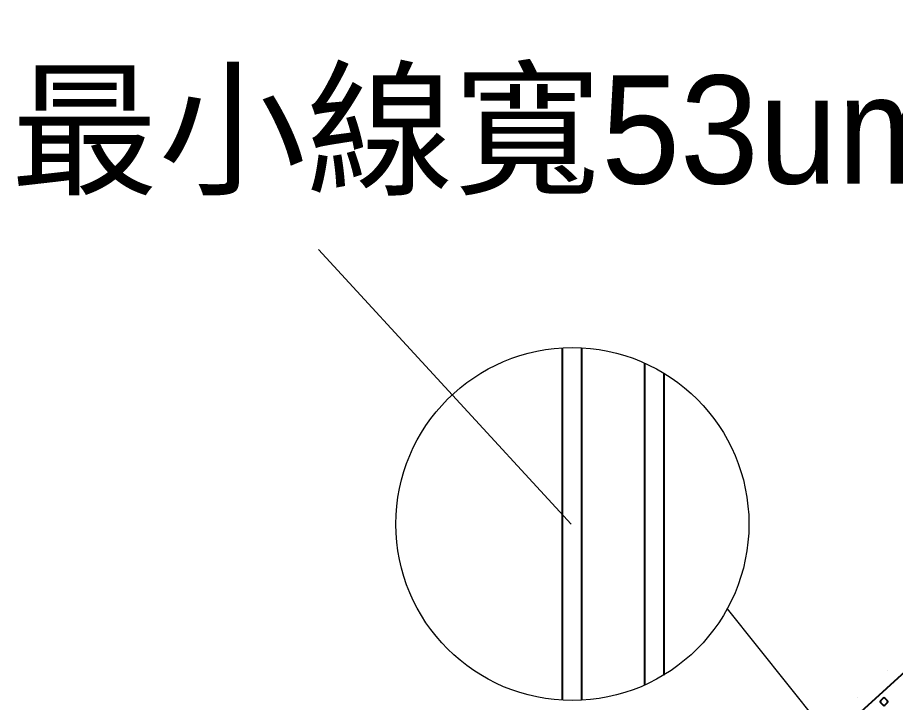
# Model space of a CAD drawing. Extents: x 0 to 248, y 0 to 175.
# Drawn here: x 26.79 to 41.39, y 142 to 153.4 of the extents above; entities that cross this region are included whole.
import ezdxf

# ---------------------------------------------------------------- set-up
doc = ezdxf.new("R2010")
doc.units = 0
doc.layers.add('gbr-dxf', color=7, linetype='Continuous')
doc.layers.add('gbr-outline-dxf', color=2, linetype='Continuous')
doc.layers.add('備註', color=1, linetype='Continuous', lineweight=5)
doc.styles.get("Standard").update_dxf_attribs({"font": 'txt.shx'})

msp = doc.modelspace()

# ---------------------------------------------------------------- linework, layer by layer
at = {"layer": 'gbr-dxf', "linetype": 'Continuous'}
for points in [[(35.85, 142.035), (35.85, 147.899)], [(36.168, 147.9), (36.168, 142.034)], [(37.221, 142.288), (37.221, 147.645)], [(37.539, 147.478), (37.539, 142.455)], [(38.791, 140), (43.703, 144.474)]]:
    msp.add_lwpolyline(points, dxfattribs=at)
for points in [[(42.95, 143.235, 0.198909), (40.676, 137.746, -0.020503), (40.676, 137.744), (40.676, 137.716)], [(43.259, 143.148, 0.198813), (40.956, 137.591, -0.009943), (40.956, 137.588), (40.956, 134.363, -0.034985), (40.956, 134.362, 0.107213), (40.958, 134.354, -0.065073), (40.958, 134.354, -0.123869), (40.969, 134.312), (40.969, 134.312), (40.969, 133.778), (40.791, 133.778), (40.791, 134.042, -0.009209), (40.791, 134.045), (40.791, 134.312, -0.135021), (40.803, 134.357), (40.803, 137.585, -0.009965), (40.803, 137.588, -0.198905), (43.151, 143.256)]]:
    msp.add_lwpolyline(points, format="xyb", dxfattribs=at)
msp.add_lwpolyline([(41.145, 141.998, -0.103884), (41.146, 141.996), (41.189, 141.954, -0.107954), (41.191, 141.953, 0.379422), (41.216, 141.953, -0.096625), (41.218, 141.954), (41.261, 141.996, -0.096111), (41.262, 141.998, 0.379357), (41.262, 142.024, -0.100402), (41.261, 142.026), (41.218, 142.068, -0.096842), (41.216, 142.069, 0.37947), (41.19, 142.069, -0.096625), (41.189, 142.068), (41.146, 142.026, -0.096111), (41.145, 142.024, 0.379308)], format="xyb", close=True, dxfattribs=at)
at = {"layer": 'gbr-outline-dxf', "linetype": 'Continuous', "const_width": 0.000025}
msp.add_lwpolyline([(37.729, 131.707), (37.729, 139.088, -0.211094), (37.892, 139.458), (43.566, 144.624, 0.211095), (43.729, 144.994), (43.729, 152.897, -0.414217), (44.229, 153.397), (57.229, 153.397, -0.414217), (57.729, 152.897), (57.729, 144.994, -0.211094), (57.566, 144.624), (51.892, 139.458, 0.211095), (51.729, 139.088), (51.729, 130.33, -0.414217), (51.229, 129.83), (46.229, 129.83, -0.414217), (45.729, 130.33), (45.729, 130.707, 0.414217), (45.229, 131.207), (38.229, 131.207, -0.414217)], format="xyb", close=True, dxfattribs=at)
at = {"layer": '備註', "linetype": 'Continuous'}
for p, q in [((35.996, 144.967), (31.795, 149.536)), ((38.593, 143.556), (44.486, 136.168))]:
    msp.add_line(p, q, dxfattribs=at)
msp.add_circle((36.017, 144.967), 2.937, dxfattribs=at)

# ---------------------------------------------------------------- texts
at = {"layer": '備註', "color": 1, "linetype": 'Continuous', "insert": (26.678, 152.433), "char_height": 1.8, "width": 48.74388, "attachment_point": 1}
msp.add_mtext('{\\fPMingLiU|b0|i0|c136|p18;最小線寬53um}', dxfattribs=at)

doc.saveas('drawing.dxf')
